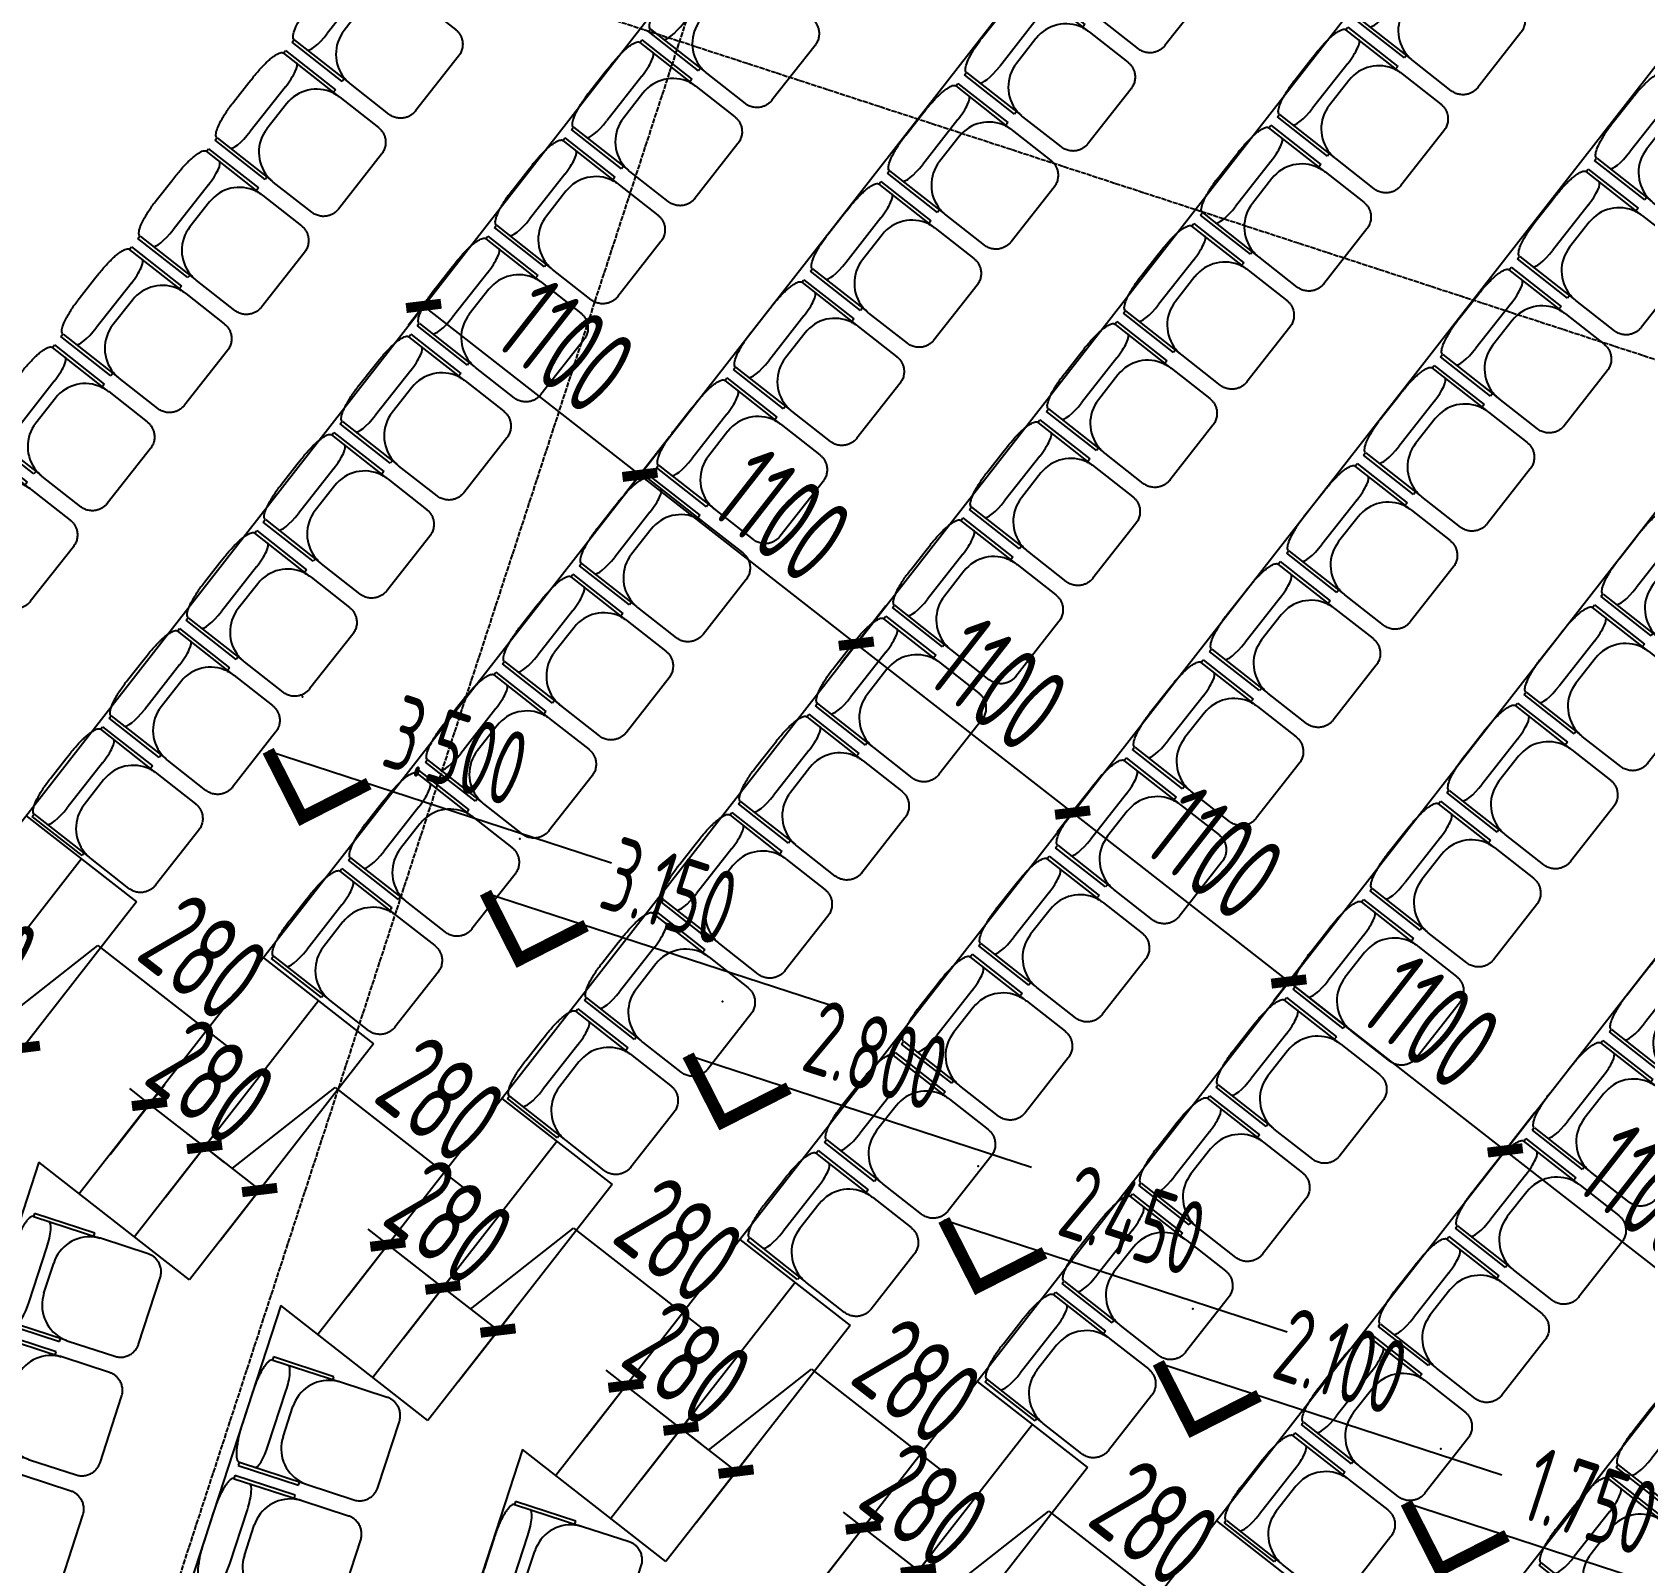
# Model space of a CAD drawing. Header units: millimetres. Extents: x 11515858 to 24947533, y -12784974 to -6116114.
# Drawn here: x 11846403 to 11852868, y -6331300 to -6325167 of the extents above; entities that cross this region are included whole.
import ezdxf
from ezdxf.enums import TextEntityAlignment as Align

# ---------------------------------------------------------------- set-up
doc = ezdxf.new("R2010")
doc.units = ezdxf.units.MM
doc.header["$LTSCALE"] = 10
doc.linetypes.add('A2-RG-AXIS$0$CENTER', pattern=[2, 1.25, -0.25, 0.25, -0.25])
doc.linetypes.add('A2-RG-AXIS$0$DOTE', pattern=[2.42, 2, -0.2, 0.02, -0.2])
for name, color, linetype in [('A2-RB-F2$0$A-DIMS-100', 1, 'Continuous'), ('A2-RD-F2$0$A-FURN-FIXT', 9, 'Continuous'), ('A2-RD-F2$0$A-STRS', 50, 'Continuous'), ('A2-RG-AXIS$0$A-GRID', 1, 'A2-RG-AXIS$0$CENTER'), ('A2-RI-F2$0$A-STRS', 50, 'Continuous'), ('A2-RI-F2$0$A-SYMB', 4, 'Continuous')]:
    doc.layers.add(name, color=color, linetype=linetype)
doc.layers.add('A2-RI-F2$0$A-FLOR-STRS', color=2, linetype='Continuous', lineweight=5)
doc.styles.add('A2-RB-F2$0$XD2008', font='hzs.shx', dxfattribs={"width": 0.7, "bigfont": 'hztxt.shx'})
doc.styles.add('A2-RI-F2$0$XD2008', font='hzs.shx', dxfattribs={"width": 0.7, "bigfont": 'hztxt.shx'})
doc.dimstyles.new('A2-RB-F2$0$XD100$0', dxfattribs={"dimscale": 100, "dimtxt": 3.5, "dimasz": 1, "dimexe": 1, "dimexo": 2, "dimgap": 0.5, "dimtad": 1, "dimdec": 0, "dimdsep": 46, "dimtxsty": 'A2-RB-F2$0$XD2008', "dimblk1": 'A2-RB-F2$0$_ArchTick', "dimblk2": 'A2-RB-F2$0$_ArchTick', "dimsah": 1, "dimcen": 2.5, "dimclrt": 4, "dimaunit": 1, "dimadec": 0, "dimazin": 0, "dimtfac": 1, "dimtdec": 0, "dimtix": 1, "dimtmove": 1, "dimatfit": 3, "dimfxl": 0, "dimtolj": 1, "dimtzin": 0, "dimarcsym": 0})

# ---------------------------------------------------------------- blocks, each defined once
blk = doc.blocks.new('A2-RB-F2$0$_ArchTick')
at = {"color": 0, "linetype": 'ByBlock', "const_width": 0.4}
blk.add_lwpolyline([(-0.5, -0.5), (0.5, 0.5)], dxfattribs=at)
blk = doc.blocks.new('*D603')
at = {"layer": 'A2-RB-F2$0$A-DIMS-100', "color": 0, "lineweight": -2, "transparency": 16777216}
for p, q in [((11849576.7, -6331361.7), (11849796.4, -6331080.1)), ((11849734.9, -6331158.9), (11849656.1, -6331097.4)), ((11849955.6, -6331331.2), (11849734.9, -6331158.9)), ((11849797.4, -6331534), (11850017.2, -6331252.4)), ((11849955.6, -6331331.2), (11850034.5, -6331392.7))]:
    blk.add_line(p, q, dxfattribs=at)
at = {"layer": 'Defpoints', "color": 0, "transparency": 16777216}
for p in [(11849734.9, -6331158.9), (11849453.6, -6331519.4), (11849674.3, -6331691.6)]:
    blk.add_point(p, dxfattribs=at)
at = {"layer": 'A2-RB-F2$0$A-DIMS-100', "color": 0, "lineweight": -2, "transparency": 16777216, "xscale": 100, "yscale": 100, "zscale": 100}
for p, rotation in [((11849734.9, -6331158.9), 322.0271681656827), ((11849955.6, -6331331.2), 142.0271681656827)]:
    blk.add_blockref('A2-RB-F2$0$_ArchTick', p, dxfattribs=dict(at, rotation=rotation))
at = {"layer": 'A2-RB-F2$0$A-DIMS-100', "color": 4, "transparency": 16777216, "insert": (11849983.7, -6331067.7), "char_height": 350, "attachment_point": 5, "rotation": 322.02717, "style": 'A2-RB-F2$0$XD2008'}
blk.add_mtext('\\A1;280', dxfattribs=at)
blk = doc.blocks.new('*D604')
at = {"layer": 'A2-RB-F2$0$A-DIMS-100', "color": 0, "lineweight": -2, "transparency": 16777216}
for p, q in [((11850066, -6331417.4), (11850478.8, -6331092.9)), ((11850478.8, -6331092.9), (11851054.3, -6331542.1)), ((11849797.4, -6331534), (11850017.2, -6331252.4)), ((11849955.6, -6331331.2), (11850176.4, -6331503.5)), ((11850018.1, -6331706.3), (11850237.9, -6331424.7))]:
    blk.add_line(p, q, dxfattribs=at)
at = {"layer": 'Defpoints', "color": 0, "transparency": 16777216}
for p in [(11850176.4, -6331503.5), (11849674.3, -6331691.6), (11849895, -6331863.9)]:
    blk.add_point(p, dxfattribs=at)
at = {"layer": 'A2-RB-F2$0$A-DIMS-100', "color": 0, "lineweight": -2, "transparency": 16777216, "xscale": 100, "yscale": 100, "zscale": 100}
for p, rotation in [((11849955.6, -6331331.2), 142.0271681611025), ((11850176.4, -6331503.5), 322.0271681611025)]:
    blk.add_blockref('A2-RB-F2$0$_ArchTick', p, dxfattribs=dict(at, rotation=rotation))
at = {"layer": 'A2-RB-F2$0$A-DIMS-100', "color": 4, "transparency": 16777216, "insert": (11850905, -6331140.1), "char_height": 350, "attachment_point": 5, "rotation": 322.02717, "style": 'A2-RB-F2$0$XD2008'}
blk.add_mtext('\\A1;280', dxfattribs=at)
blk = doc.blocks.new('*D605')
at = {"layer": 'A2-RB-F2$0$A-DIMS-100', "color": 0, "lineweight": -2, "transparency": 16777216}
for p, q in [((11848625.2, -6330793), (11848844.9, -6330511.4)), ((11848783.4, -6330590.2), (11848704.6, -6330528.7)), ((11849004.1, -6330762.5), (11848783.4, -6330590.2)), ((11848845.9, -6330965.2), (11849065.7, -6330683.7)), ((11849004.1, -6330762.5), (11849083, -6330824))]:
    blk.add_line(p, q, dxfattribs=at)
at = {"layer": 'Defpoints', "color": 0, "transparency": 16777216}
for p in [(11848783.4, -6330590.2), (11848502.1, -6330950.6), (11848722.8, -6331122.9)]:
    blk.add_point(p, dxfattribs=at)
at = {"layer": 'A2-RB-F2$0$A-DIMS-100', "color": 0, "lineweight": -2, "transparency": 16777216, "xscale": 100, "yscale": 100, "zscale": 100}
for p, rotation in [((11848783.4, -6330590.2), 322.0271681656827), ((11849004.1, -6330762.5), 142.0271681656827)]:
    blk.add_blockref('A2-RB-F2$0$_ArchTick', p, dxfattribs=dict(at, rotation=rotation))
at = {"layer": 'A2-RB-F2$0$A-DIMS-100', "color": 4, "transparency": 16777216, "insert": (11849032.2, -6330499), "char_height": 350, "attachment_point": 5, "rotation": 322.02717, "style": 'A2-RB-F2$0$XD2008'}
blk.add_mtext('\\A1;280', dxfattribs=at)
blk = doc.blocks.new('*D606')
at = {"layer": 'A2-RB-F2$0$A-DIMS-100', "color": 0, "lineweight": -2, "transparency": 16777216}
for p, q in [((11849114.5, -6330848.6), (11849527.3, -6330524.2)), ((11849527.3, -6330524.2), (11850102.8, -6330973.3)), ((11848845.9, -6330965.2), (11849065.7, -6330683.7)), ((11849004.1, -6330762.5), (11849224.9, -6330934.8)), ((11849066.6, -6331137.5), (11849286.4, -6330855.9))]:
    blk.add_line(p, q, dxfattribs=at)
at = {"layer": 'Defpoints', "color": 0, "transparency": 16777216}
for p in [(11849224.9, -6330934.8), (11848722.8, -6331122.9), (11848943.5, -6331295.2)]:
    blk.add_point(p, dxfattribs=at)
at = {"layer": 'A2-RB-F2$0$A-DIMS-100', "color": 0, "lineweight": -2, "transparency": 16777216, "xscale": 100, "yscale": 100, "zscale": 100}
for p, rotation in [((11849004.1, -6330762.5), 142.0271681611025), ((11849224.9, -6330934.8), 322.0271681611025)]:
    blk.add_blockref('A2-RB-F2$0$_ArchTick', p, dxfattribs=dict(at, rotation=rotation))
at = {"layer": 'A2-RB-F2$0$A-DIMS-100', "color": 4, "transparency": 16777216, "insert": (11849953.5, -6330571.4), "char_height": 350, "attachment_point": 5, "rotation": 322.02717, "style": 'A2-RB-F2$0$XD2008'}
blk.add_mtext('\\A1;280', dxfattribs=at)
blk = doc.blocks.new('*D607')
at = {"layer": 'A2-RB-F2$0$A-DIMS-100', "color": 0, "lineweight": -2, "transparency": 16777216}
for p, q in [((11847670.9, -6330227.8), (11847890.6, -6329946.2)), ((11847829.1, -6330025.1), (11847750.3, -6329963.5)), ((11848049.8, -6330197.4), (11847829.1, -6330025.1)), ((11847891.6, -6330400.1), (11848111.4, -6330118.5)), ((11848049.8, -6330197.4), (11848128.7, -6330258.9))]:
    blk.add_line(p, q, dxfattribs=at)
at = {"layer": 'Defpoints', "color": 0, "transparency": 16777216}
for p in [(11847829.1, -6330025.1), (11847547.8, -6330385.5), (11847768.5, -6330557.8)]:
    blk.add_point(p, dxfattribs=at)
at = {"layer": 'A2-RB-F2$0$A-DIMS-100', "color": 0, "lineweight": -2, "transparency": 16777216, "xscale": 100, "yscale": 100, "zscale": 100}
for p, rotation in [((11847829.1, -6330025.1), 322.0271681656827), ((11848049.8, -6330197.4), 142.0271681656827)]:
    blk.add_blockref('A2-RB-F2$0$_ArchTick', p, dxfattribs=dict(at, rotation=rotation))
at = {"layer": 'A2-RB-F2$0$A-DIMS-100', "color": 4, "transparency": 16777216, "insert": (11848077.9, -6329933.8), "char_height": 350, "attachment_point": 5, "rotation": 322.02717, "style": 'A2-RB-F2$0$XD2008'}
blk.add_mtext('\\A1;280', dxfattribs=at)
blk = doc.blocks.new('*D608')
at = {"layer": 'A2-RB-F2$0$A-DIMS-100', "color": 0, "lineweight": -2, "transparency": 16777216}
for p, q in [((11848160.2, -6330283.5), (11848573, -6329959)), ((11848573, -6329959), (11849148.5, -6330408.2)), ((11847891.6, -6330400.1), (11848111.4, -6330118.5)), ((11848049.8, -6330197.4), (11848270.6, -6330369.6)), ((11848112.3, -6330572.4), (11848332.1, -6330290.8))]:
    blk.add_line(p, q, dxfattribs=at)
at = {"layer": 'Defpoints', "color": 0, "transparency": 16777216}
for p in [(11848270.6, -6330369.6), (11847768.5, -6330557.8), (11847989.2, -6330730.1)]:
    blk.add_point(p, dxfattribs=at)
at = {"layer": 'A2-RB-F2$0$A-DIMS-100', "color": 0, "lineweight": -2, "transparency": 16777216, "xscale": 100, "yscale": 100, "zscale": 100}
for p, rotation in [((11848049.8, -6330197.4), 142.0271681611025), ((11848270.6, -6330369.6), 322.0271681611025)]:
    blk.add_blockref('A2-RB-F2$0$_ArchTick', p, dxfattribs=dict(at, rotation=rotation))
at = {"layer": 'A2-RB-F2$0$A-DIMS-100', "color": 4, "transparency": 16777216, "insert": (11848999.2, -6330006.2), "char_height": 350, "attachment_point": 5, "rotation": 322.02717, "style": 'A2-RB-F2$0$XD2008'}
blk.add_mtext('\\A1;280', dxfattribs=at)
blk = doc.blocks.new('*D542')
at = {"layer": 'A2-RB-F2$0$A-DIMS-100', "color": 0, "lineweight": -2, "transparency": 16777216}
for p, q in [((11846715.2, -6329664.5), (11846935, -6329382.9)), ((11846873.4, -6329461.7), (11846794.6, -6329400.2)), ((11847094.1, -6329634), (11846873.4, -6329461.7)), ((11846935.9, -6329836.7), (11847155.7, -6329555.2)), ((11847094.1, -6329634), (11847173, -6329695.5))]:
    blk.add_line(p, q, dxfattribs=at)
at = {"layer": 'Defpoints', "color": 0, "transparency": 16777216}
for p in [(11846873.4, -6329461.7), (11846592.1, -6329822.1), (11846812.8, -6329994.4)]:
    blk.add_point(p, dxfattribs=at)
at = {"layer": 'A2-RB-F2$0$A-DIMS-100', "color": 0, "lineweight": -2, "transparency": 16777216, "xscale": 100, "yscale": 100, "zscale": 100}
for p, rotation in [((11846873.4, -6329461.7), 322.0271681656827), ((11847094.1, -6329634), 142.0271681656827)]:
    blk.add_blockref('A2-RB-F2$0$_ArchTick', p, dxfattribs=dict(at, rotation=rotation))
at = {"layer": 'A2-RB-F2$0$A-DIMS-100', "color": 4, "transparency": 16777216, "insert": (11847122.2, -6329370.5), "char_height": 350, "attachment_point": 5, "rotation": 322.02717, "style": 'A2-RB-F2$0$XD2008'}
blk.add_mtext('\\A1;280', dxfattribs=at)
blk = doc.blocks.new('*D543')
at = {"layer": 'A2-RB-F2$0$A-DIMS-100', "color": 0, "lineweight": -2, "transparency": 16777216}
for p, q in [((11847204.5, -6329720.1), (11847617.3, -6329395.7)), ((11847617.3, -6329395.7), (11848192.8, -6329844.8)), ((11846935.9, -6329836.7), (11847155.7, -6329555.2)), ((11847094.1, -6329634), (11847314.9, -6329806.3)), ((11847156.6, -6330009), (11847376.4, -6329727.4))]:
    blk.add_line(p, q, dxfattribs=at)
at = {"layer": 'Defpoints', "color": 0, "transparency": 16777216}
for p in [(11847314.9, -6329806.3), (11846812.8, -6329994.4), (11847033.6, -6330166.7)]:
    blk.add_point(p, dxfattribs=at)
at = {"layer": 'A2-RB-F2$0$A-DIMS-100', "color": 0, "lineweight": -2, "transparency": 16777216, "xscale": 100, "yscale": 100, "zscale": 100}
for p, rotation in [((11847094.1, -6329634), 142.0271681611025), ((11847314.9, -6329806.3), 322.0271681611025)]:
    blk.add_blockref('A2-RB-F2$0$_ArchTick', p, dxfattribs=dict(at, rotation=rotation))
at = {"layer": 'A2-RB-F2$0$A-DIMS-100', "color": 4, "transparency": 16777216, "insert": (11848043.5, -6329442.9), "char_height": 350, "attachment_point": 5, "rotation": 322.02717, "style": 'A2-RB-F2$0$XD2008'}
blk.add_mtext('\\A1;280', dxfattribs=at)
blk = doc.blocks.new('*D544')
at = {"layer": 'A2-RB-F2$0$A-DIMS-100', "color": 0, "lineweight": -2, "transparency": 16777216}
for p, q in [((11845764.3, -6329094.9), (11845984.1, -6328813.3)), ((11845922.6, -6328892.2), (11845843.7, -6328830.6)), ((11846143.3, -6329064.5), (11845922.6, -6328892.2)), ((11845985, -6329267.2), (11846204.8, -6328985.6)), ((11846143.3, -6329064.5), (11846222.1, -6329126))]:
    blk.add_line(p, q, dxfattribs=at)
at = {"layer": 'Defpoints', "color": 0, "transparency": 16777216}
for p in [(11845922.6, -6328892.2), (11845641.2, -6329252.6), (11845862, -6329424.9)]:
    blk.add_point(p, dxfattribs=at)
at = {"layer": 'A2-RB-F2$0$A-DIMS-100', "color": 0, "lineweight": -2, "transparency": 16777216, "xscale": 100, "yscale": 100, "zscale": 100}
for p, rotation in [((11845922.6, -6328892.2), 322.0271681656827), ((11846143.3, -6329064.5), 142.0271681656827)]:
    blk.add_blockref('A2-RB-F2$0$_ArchTick', p, dxfattribs=dict(at, rotation=rotation))
at = {"layer": 'A2-RB-F2$0$A-DIMS-100', "color": 4, "transparency": 16777216, "insert": (11846171.4, -6328800.9), "char_height": 350, "attachment_point": 5, "rotation": 322.02717, "style": 'A2-RB-F2$0$XD2008'}
blk.add_mtext('\\A1;280', dxfattribs=at)
blk = doc.blocks.new('*D545')
at = {"layer": 'A2-RB-F2$0$A-DIMS-100', "color": 0, "lineweight": -2, "transparency": 16777216}
for p, q in [((11846253.6, -6329150.6), (11846666.5, -6328826.1)), ((11846666.5, -6328826.1), (11847241.9, -6329275.3)), ((11845985, -6329267.2), (11846204.8, -6328985.6)), ((11846143.3, -6329064.5), (11846364, -6329236.7)), ((11846205.8, -6329439.5), (11846425.5, -6329157.9))]:
    blk.add_line(p, q, dxfattribs=at)
at = {"layer": 'Defpoints', "color": 0, "transparency": 16777216}
for p in [(11846364, -6329236.7), (11845862, -6329424.9), (11846082.7, -6329597.2)]:
    blk.add_point(p, dxfattribs=at)
at = {"layer": 'A2-RB-F2$0$A-DIMS-100', "color": 0, "lineweight": -2, "transparency": 16777216, "xscale": 100, "yscale": 100, "zscale": 100}
for p, rotation in [((11846143.3, -6329064.5), 142.0271681611025), ((11846364, -6329236.7), 322.0271681611025)]:
    blk.add_blockref('A2-RB-F2$0$_ArchTick', p, dxfattribs=dict(at, rotation=rotation))
at = {"layer": 'A2-RB-F2$0$A-DIMS-100', "color": 4, "transparency": 16777216, "insert": (11847092.6, -6328873.3), "char_height": 350, "attachment_point": 5, "rotation": 322.02717, "style": 'A2-RB-F2$0$XD2008'}
blk.add_mtext('\\A1;280', dxfattribs=at)
blk = doc.blocks.new('*D547')
at = {"layer": 'A2-RB-F2$0$A-DIMS-100', "color": 0, "lineweight": -2, "transparency": 16777216}
for p, q in [((11852426.9, -6329495.4), (11852246.6, -6329726.4)), ((11853175.3, -6330324.4), (11852308.2, -6329647.6)), ((11853294, -6330172.2), (11853113.8, -6330403.2))]:
    blk.add_line(p, q, dxfattribs=at)
at = {"layer": 'Defpoints', "color": 0, "transparency": 16777216}
for p in [(11852550, -6329337.8), (11852308.2, -6329647.6), (11853417.1, -6330014.6)]:
    blk.add_point(p, dxfattribs=at)
at = {"layer": 'A2-RB-F2$0$A-DIMS-100', "color": 0, "lineweight": -2, "transparency": 16777216, "xscale": 100, "yscale": 100, "zscale": 100}
for p, rotation in [((11852308.2, -6329647.6), 142.0271681654431), ((11853175.3, -6330324.4), 322.0271681654431)]:
    blk.add_blockref('A2-RB-F2$0$_ArchTick', p, dxfattribs=dict(at, rotation=rotation))
at = {"layer": 'A2-RB-F2$0$A-DIMS-100', "color": 4, "transparency": 16777216, "insert": (11852880.2, -6329808.6), "char_height": 350, "attachment_point": 5, "rotation": 322.02717, "style": 'A2-RB-F2$0$XD2008'}
blk.add_mtext('\\A1;1100', dxfattribs=at)
blk = doc.blocks.new('*D548')
at = {"layer": 'A2-RB-F2$0$A-DIMS-100', "color": 0, "lineweight": -2, "transparency": 16777216}
for p, q in [((11851559.8, -6328818.6), (11851379.5, -6329049.6)), ((11852308.2, -6329647.6), (11851441, -6328970.8)), ((11852426.9, -6329495.4), (11852246.6, -6329726.4))]:
    blk.add_line(p, q, dxfattribs=at)
at = {"layer": 'Defpoints', "color": 0, "transparency": 16777216}
for p in [(11851682.8, -6328660.9), (11851441, -6328970.8), (11852550, -6329337.8)]:
    blk.add_point(p, dxfattribs=at)
at = {"layer": 'A2-RB-F2$0$A-DIMS-100', "color": 0, "lineweight": -2, "transparency": 16777216, "xscale": 100, "yscale": 100, "zscale": 100}
for p, rotation in [((11851441, -6328970.8), 142.0271681654431), ((11852308.2, -6329647.6), 322.0271681654431)]:
    blk.add_blockref('A2-RB-F2$0$_ArchTick', p, dxfattribs=dict(at, rotation=rotation))
at = {"layer": 'A2-RB-F2$0$A-DIMS-100', "color": 4, "transparency": 16777216, "insert": (11852013, -6329131.8), "char_height": 350, "attachment_point": 5, "rotation": 322.02717, "style": 'A2-RB-F2$0$XD2008'}
blk.add_mtext('\\A1;1100', dxfattribs=at)
blk = doc.blocks.new('*D549')
at = {"layer": 'A2-RB-F2$0$A-DIMS-100', "color": 0, "lineweight": -2, "transparency": 16777216}
for p, q in [((11850692.6, -6328141.8), (11850512.4, -6328372.8)), ((11851441, -6328970.8), (11850573.9, -6328293.9)), ((11851559.8, -6328818.6), (11851379.5, -6329049.6))]:
    blk.add_line(p, q, dxfattribs=at)
at = {"layer": 'Defpoints', "color": 0, "transparency": 16777216}
for p in [(11850815.7, -6327984.1), (11850573.9, -6328293.9), (11851682.8, -6328660.9)]:
    blk.add_point(p, dxfattribs=at)
at = {"layer": 'A2-RB-F2$0$A-DIMS-100', "color": 0, "lineweight": -2, "transparency": 16777216, "xscale": 100, "yscale": 100, "zscale": 100}
for p, rotation in [((11850573.9, -6328293.9), 142.027168165362), ((11851441, -6328970.8), 322.027168165362)]:
    blk.add_blockref('A2-RB-F2$0$_ArchTick', p, dxfattribs=dict(at, rotation=rotation))
at = {"layer": 'A2-RB-F2$0$A-DIMS-100', "color": 4, "transparency": 16777216, "insert": (11851145.9, -6328455), "char_height": 350, "attachment_point": 5, "rotation": 322.02717, "style": 'A2-RB-F2$0$XD2008'}
blk.add_mtext('\\A1;1100', dxfattribs=at)
blk = doc.blocks.new('*D550')
at = {"layer": 'A2-RB-F2$0$A-DIMS-100', "color": 0, "lineweight": -2, "transparency": 16777216}
for p, q in [((11849825.5, -6327465), (11849645.2, -6327696)), ((11850573.9, -6328293.9), (11849706.8, -6327617.1)), ((11850692.6, -6328141.8), (11850512.4, -6328372.8))]:
    blk.add_line(p, q, dxfattribs=at)
at = {"layer": 'Defpoints', "color": 0, "transparency": 16777216}
for p in [(11849948.6, -6327307.3), (11849706.8, -6327617.1), (11850815.7, -6327984.1)]:
    blk.add_point(p, dxfattribs=at)
at = {"layer": 'A2-RB-F2$0$A-DIMS-100', "color": 0, "lineweight": -2, "transparency": 16777216, "xscale": 100, "yscale": 100, "zscale": 100}
for p, rotation in [((11849706.8, -6327617.1), 142.027168165529), ((11850573.9, -6328293.9), 322.027168165529)]:
    blk.add_blockref('A2-RB-F2$0$_ArchTick', p, dxfattribs=dict(at, rotation=rotation))
at = {"layer": 'A2-RB-F2$0$A-DIMS-100', "color": 4, "transparency": 16777216, "insert": (11850278.8, -6327778.2), "char_height": 350, "attachment_point": 5, "rotation": 322.02717, "style": 'A2-RB-F2$0$XD2008'}
blk.add_mtext('\\A1;1100', dxfattribs=at)
blk = doc.blocks.new('*D551')
at = {"layer": 'A2-RB-F2$0$A-DIMS-100', "color": 0, "lineweight": -2, "transparency": 16777216}
for p, q in [((11848958.4, -6326788.2), (11848778.1, -6327019.1)), ((11849706.8, -6327617.1), (11848839.6, -6326940.3)), ((11849825.5, -6327465), (11849645.2, -6327696))]:
    blk.add_line(p, q, dxfattribs=at)
at = {"layer": 'Defpoints', "color": 0, "transparency": 16777216}
for p in [(11849081.4, -6326630.5), (11848839.6, -6326940.3), (11849948.6, -6327307.3)]:
    blk.add_point(p, dxfattribs=at)
at = {"layer": 'A2-RB-F2$0$A-DIMS-100', "color": 0, "lineweight": -2, "transparency": 16777216, "xscale": 100, "yscale": 100, "zscale": 100}
for p, rotation in [((11848839.6, -6326940.3), 142.0271681654431), ((11849706.8, -6327617.1), 322.0271681654431)]:
    blk.add_blockref('A2-RB-F2$0$_ArchTick', p, dxfattribs=dict(at, rotation=rotation))
at = {"layer": 'A2-RB-F2$0$A-DIMS-100', "color": 4, "transparency": 16777216, "insert": (11849411.6, -6327101.3), "char_height": 350, "attachment_point": 5, "rotation": 322.02717, "style": 'A2-RB-F2$0$XD2008'}
blk.add_mtext('\\A1;1100', dxfattribs=at)
blk = doc.blocks.new('*D552')
at = {"layer": 'A2-RB-F2$0$A-DIMS-100', "color": 0, "lineweight": -2, "transparency": 16777216}
for p, q in [((11848091.2, -6326111.3), (11847911, -6326342.3)), ((11848839.6, -6326940.3), (11847972.5, -6326263.5)), ((11848958.4, -6326788.2), (11848778.1, -6327019.1))]:
    blk.add_line(p, q, dxfattribs=at)
at = {"layer": 'Defpoints', "color": 0, "transparency": 16777216}
for p in [(11848214.3, -6325953.7), (11847972.5, -6326263.5), (11849081.4, -6326630.5)]:
    blk.add_point(p, dxfattribs=at)
at = {"layer": 'A2-RB-F2$0$A-DIMS-100', "color": 0, "lineweight": -2, "transparency": 16777216, "xscale": 100, "yscale": 100, "zscale": 100}
for p, rotation in [((11847972.5, -6326263.5), 142.0271681654431), ((11848839.6, -6326940.3), 322.0271681654431)]:
    blk.add_blockref('A2-RB-F2$0$_ArchTick', p, dxfattribs=dict(at, rotation=rotation))
at = {"layer": 'A2-RB-F2$0$A-DIMS-100', "color": 4, "transparency": 16777216, "insert": (11848544.5, -6326424.5), "char_height": 350, "attachment_point": 5, "rotation": 322.02717, "style": 'A2-RB-F2$0$XD2008'}
blk.add_mtext('\\A1;1100', dxfattribs=at)
blk = doc.blocks.new('A2-RD-F2$0$M_Seating-Auditorium - 457 x 610mm-3353913-Documents - Level 2')
at = {"layer": 'A2-RD-F2$0$A-FURN-FIXT'}
for p, q in [((300.4, 494.7), (21, 494.7)), ((-55.2, 418.8), (-55.2, 222.2)), ((376.6, 222.2), (376.6, 418.8)), ((-55.2, -64.1), (-55.2, 215.3)), ((376.6, 215.3), (376.6, -64.1)), ((-51.7, 189.9), (-67.9, 189.9)), ((-67.9, 189.9), (-67.9, -64.9)), ((389.3, 189.9), (373.1, 189.9)), ((389.3, -64.7), (389.3, 189.9)), ((224.2, 70.3), (97.2, 70.3)), ((275, 24.9), (46.4, 24.9)), ((-67.9, -64.9), (-55.1, -64.9)), ((97.2, -101.1), (197.2, -101.1)), ((197.2, -101.1), (224.2, -100.7)), ((376.6, -64.7), (389.3, -64.7))]:
    blk.add_line(p, q, dxfattribs=at)
for centre, major_axis, ratio, start_param, end_param in [((97.2, 222.2), (-152.4, 0), 0.996195, 0.209748, 1.570796), ((224.2, 222.2), (152.4, 0), 0.996195, 4.712389, 6.067787), ((46.4, 0.9), (101.6, 0), 0.236052, 1.570796, 3.141593), ((275, 0.9), (101.6, 0), 0.236052, 0, 1.570796)]:
    blk.add_ellipse(centre, major_axis=major_axis, ratio=ratio, start_param=start_param, end_param=end_param, dxfattribs=at)
for points, knots in [([(21, 494.7), (15.2, 494.7), (6.8, 493.7), (-4.2, 490.6), (-14.7, 486.2), (-26.9, 478.6), (-36.5, 469), (-42.4, 461), (-45.8, 455.5), (-48.6, 449.8), (-51, 443.9), (-52.9, 437.7), (-54.6, 429.5), (-55.2, 423.1), (-55.2, 418.8)], [0, 0, 0, 0, 0.142857, 0.214286, 0.285714, 0.428571, 0.571429, 0.625, 0.678571, 0.732143, 0.785714, 0.839286, 0.892857, 1, 1, 1, 1]), ([(376.6, 418.8), (376.6, 424.5), (375.7, 432.9), (372.5, 443.9), (368.1, 454.4), (360.5, 466.5), (350.9, 476.1), (342.8, 481.9), (337.3, 485.3), (331.6, 488.1), (325.6, 490.5), (319.5, 492.4), (311.2, 494.1), (304.8, 494.7), (300.4, 494.7)], [0, 0, 0, 0, 0.142857, 0.214286, 0.285714, 0.428571, 0.571429, 0.625, 0.678571, 0.732143, 0.785714, 0.839286, 0.892857, 1, 1, 1, 1]), ([(224.2, -100.7), (232.2, -100.7), (248.1, -100.4), (271.5, -99.1), (293.7, -96.9), (321, -93), (349.5, -86.3), (367.8, -77.8), (375.3, -70.4), (376.6, -66.6), (376.6, -64.7)], [0, 0, 0, 0, 0.1, 0.2, 0.3, 0.4, 0.6, 0.8, 0.9, 1, 1, 1, 1])]:
    blk.add_open_spline(points, degree=3, knots=knots, dxfattribs=at)
for points in [[(-55.2, 222.2), (-55.2, 216.7), (-54.6, 205.9), (-52.8, 195.2), (-51.7, 189.9)], [(373.1, 189.9), (374.3, 195.2), (376, 205.9), (376.6, 216.7), (376.6, 222.2)], [(-55.1, -64.9), (-55.1, -66.8), (-53.9, -70.5), (-48.3, -76.1), (-39.1, -81.4), (-26.5, -86.3), (-10.9, -90.6), (7.3, -94.3), (27.8, -97.3), (50, -99.5), (73.3, -100.8), (89.2, -101.1), (97.2, -101.1)]]:
    blk.add_open_spline(points, degree=3, dxfattribs=at)
blk = doc.blocks.new('A2-RD-F2$0$M_Seating-Auditorium - 457 x 610mm-3355791-Documents - Level 2')
at = {"layer": 'A2-RD-F2$0$A-FURN-FIXT'}
for p, q in [((-67.9, 64.9), (-55.1, 64.9)), ((-67.9, -189.9), (-67.9, 64.9)), ((97.2, 101.1), (197.2, 101.1)), ((197.2, 101.1), (224.2, 100.7)), ((376.6, 64.7), (389.3, 64.7)), ((389.3, 64.7), (389.3, -189.9)), ((-55.2, 64.1), (-55.2, -215.3)), ((376.6, -215.3), (376.6, 64.1)), ((275, -24.9), (46.4, -24.9)), ((224.2, -70.3), (97.2, -70.3)), ((-51.7, -189.9), (-67.9, -189.9)), ((389.3, -189.9), (373.1, -189.9)), ((-55.2, -418.8), (-55.2, -222.2)), ((376.6, -222.2), (376.6, -418.8)), ((300.4, -494.7), (21, -494.7))]:
    blk.add_line(p, q, dxfattribs=at)
for centre, major_axis, ratio, start_param, end_param in [((46.4, -0.9), (-101.6, 0), 0.236052, 0, 1.570796), ((275, -0.9), (-101.6, 0), 0.236052, 1.570796, 3.141593), ((97.2, -222.2), (152.4, 0), 0.996195, 1.570796, 2.931845), ((224.2, -222.2), (152.4, 0), 0.996195, 0.215398, 1.570796)]:
    blk.add_ellipse(centre, major_axis=major_axis, ratio=ratio, start_param=start_param, end_param=end_param, dxfattribs=at)
for points, knots in [([(-55.1, 64.9), (-55.1, 66.8), (-53.9, 70.5), (-46.4, 78), (-28.1, 86.5), (0.5, 93.3), (27.8, 97.3), (50, 99.5), (73.3, 100.8), (89.2, 101.1), (97.2, 101.1)], [-1, -1, -1, -1, -0.9, -0.8, -0.6, -0.4, -0.3, -0.2, -0.1, 0, 0, 0, 0]), ([(21, -494.7), (16.7, -494.7), (10.3, -494.1), (2, -492.4), (-4.2, -490.5), (-10.2, -488.1), (-15.8, -485.3), (-21.4, -481.9), (-29.4, -476.1), (-39.1, -466.5), (-46.7, -454.4), (-51, -443.9), (-54.2, -432.9), (-55.2, -424.5), (-55.2, -418.8)], [-1, -1, -1, -1, -0.892857, -0.839286, -0.785714, -0.732143, -0.678571, -0.625, -0.571429, -0.428571, -0.285714, -0.214286, -0.142857, 0, 0, 0, 0]), ([(376.6, -418.8), (376.6, -423.1), (376.1, -429.5), (374.3, -437.7), (372.4, -443.9), (370.1, -449.8), (367.2, -455.5), (363.8, -461), (358, -469), (348.3, -478.6), (336.2, -486.2), (325.6, -490.6), (314.7, -493.7), (306.2, -494.7), (300.4, -494.7)], [-1, -1, -1, -1, -0.892857, -0.839286, -0.785714, -0.732143, -0.678571, -0.625, -0.571429, -0.428571, -0.285714, -0.214286, -0.142857, 0, 0, 0, 0])]:
    blk.add_open_spline(points, degree=3, knots=knots, dxfattribs=at)
for points in [[(224.2, 100.7), (232.2, 100.7), (248.1, 100.4), (271.5, 99.1), (293.7, 96.9), (314.1, 94), (332.4, 90.3), (348, 86), (360.5, 81.2), (369.7, 75.9), (375.3, 70.4), (376.6, 66.6), (376.6, 64.7)], [(-55.2, -222.2), (-55.2, -216.7), (-54.6, -205.9), (-52.8, -195.2), (-51.7, -189.9)], [(373.1, -189.9), (374.3, -195.2), (376, -205.9), (376.6, -216.7), (376.6, -222.2)]]:
    blk.add_open_spline(points, degree=3, dxfattribs=at)
blk = doc.blocks.new('A2-RD-F2')
at = {"layer": 'A2-RD-F2$0$A-STRS'}
for p, q in [((11851983.3, -6321127.3), (11845641.2, -6329252.6)), ((11853095.6, -6321489.8), (11846592.1, -6329822.1)), ((11853901, -6322245.8), (11847547.8, -6330385.5)), ((11854684.5, -6323029.8), (11848502.1, -6330950.6)), ((11855468, -6323813.7), (11849453.6, -6331519.4)), ((11856251.5, -6324597.7), (11850412.6, -6332078.4)), ((11857035, -6325381.6), (11851359.3, -6332653.3)), ((11846379.6, -6328306.6), (11846821, -6328651.2)), ((11846600.3, -6328478.9), (11845862, -6329424.9)), ((11846821, -6328651.2), (11846082.7, -6329597.2)), ((11847330.5, -6328876.2), (11847771.9, -6329220.7)), ((11847551.2, -6329048.4), (11846812.8, -6329994.4)), ((11847771.9, -6329220.7), (11847033.6, -6330166.7)), ((11848286.1, -6329439.5), (11848727.6, -6329784.1)), ((11848506.9, -6329611.8), (11847768.5, -6330557.8)), ((11846429.8, -6329695.4), (11843062.7, -6340025.6)), ((11847033.6, -6330166.7), (11846429.8, -6329695.4)), ((11848727.6, -6329784.1), (11847989.2, -6330730.1)), ((11849240.4, -6330004.7), (11849681.9, -6330349.2)), ((11849461.2, -6330176.9), (11848722.8, -6331122.9)), ((11847399.5, -6330269.8), (11844184.6, -6340133.1)), ((11847989.2, -6330730.1), (11847399.5, -6330269.8)), ((11849681.9, -6330349.2), (11848943.5, -6331295.2)), ((11850191.9, -6330573.4), (11850633.4, -6330918)), ((11850412.7, -6330745.7), (11849674.3, -6331691.6)), ((11848368.5, -6330846.4), (11845307.3, -6340238.2)), ((11848943.5, -6331295.2), (11848368.5, -6330846.4)), ((11850633.4, -6330918), (11849895, -6331863.9)), ((11851151, -6331132.5), (11851592.4, -6331477))]:
    blk.add_line(p, q, dxfattribs=at)
at = {"layer": 'A2-RD-F2$0$A-FURN-FIXT'}
for name, p, rotation in [('A2-RD-F2$0$M_Seating-Auditorium - 457 x 610mm-3355791-Documents - Level 2', (11850542.2, -6324931.4), 51.87704553410119), ('A2-RD-F2$0$M_Seating-Auditorium - 457 x 610mm-3355791-Documents - Level 2', (11851796.6, -6325099.3), 51.87704553410119), ('A2-RD-F2$0$M_Seating-Auditorium - 457 x 610mm-3355791-Documents - Level 2', (11848966.8, -6325150.4), 51.84734527453896), ('A2-RD-F2$0$M_Seating-Auditorium - 457 x 610mm-3355791-Documents - Level 2', (11847538, -6325193.2), 51.84734527453896), ('A2-RD-F2$0$M_Seating-Auditorium - 457 x 610mm-3355791-Documents - Level 2', (11850233.5, -6325324.7), 51.87704553410119), ('A2-RD-F2$0$M_Seating-Auditorium - 457 x 610mm-3355791-Documents - Level 2', (11851487.9, -6325492.6), 51.87704553410119), ('A2-RD-F2$0$M_Seating-Auditorium - 457 x 610mm-3355791-Documents - Level 2', (11848657.9, -6325543.6), 51.84734527453896), ('A2-RD-F2$0$M_Seating-Auditorium - 457 x 610mm-3355791-Documents - Level 2', (11847229.1, -6325586.4), 51.84734527453896), ('A2-RD-F2$0$M_Seating-Auditorium - 457 x 610mm-3355791-Documents - Level 2', (11852759.8, -6325667.9), 51.87704553410119), ('A2-RD-F2$0$M_Seating-Auditorium - 457 x 610mm-3355791-Documents - Level 2', (11849924.9, -6325718.1), 51.87704553410119), ('A2-RD-F2$0$M_Seating-Auditorium - 457 x 610mm-3355791-Documents - Level 2', (11851179.2, -6325886), 51.87704553410119), ('A2-RD-F2$0$M_Seating-Auditorium - 457 x 610mm-3355791-Documents - Level 2', (11848349, -6325936.7), 51.84734527453896), ('A2-RD-F2$0$M_Seating-Auditorium - 457 x 610mm-3355791-Documents - Level 2', (11846920.2, -6325979.6), 51.84734527453896), ('A2-RD-F2$0$M_Seating-Auditorium - 457 x 610mm-3355791-Documents - Level 2', (11852451.1, -6326061.3), 51.87704553410119), ('A2-RD-F2$0$M_Seating-Auditorium - 457 x 610mm-3355791-Documents - Level 2', (11849616.2, -6326111.4), 51.87704553410119), ('A2-RD-F2$0$M_Seating-Auditorium - 457 x 610mm-3355791-Documents - Level 2', (11850870.5, -6326279.3), 51.87704553410119), ('A2-RD-F2$0$M_Seating-Auditorium - 457 x 610mm-3355791-Documents - Level 2', (11848040.2, -6326329.9), 51.84734527453896), ('A2-RD-F2$0$M_Seating-Auditorium - 457 x 610mm-3355791-Documents - Level 2', (11846611.3, -6326372.8), 51.84734527453896), ('A2-RD-F2$0$M_Seating-Auditorium - 457 x 610mm-3355791-Documents - Level 2', (11852142.4, -6326454.6), 51.87704553410119), ('A2-RD-F2$0$M_Seating-Auditorium - 457 x 610mm-3355791-Documents - Level 2', (11849307.5, -6326504.7), 51.87704553410119), ('A2-RD-F2$0$M_Seating-Auditorium - 457 x 610mm-3355791-Documents - Level 2', (11850561.9, -6326672.7), 51.87704553410119), ('A2-RD-F2$0$M_Seating-Auditorium - 457 x 610mm-3355791-Documents - Level 2', (11847731.3, -6326723.1), 51.84734527453896), ('A2-RD-F2$0$M_Seating-Auditorium - 457 x 610mm-3355791-Documents - Level 2', (11846302.4, -6326766), 51.84734527453896), ('A2-RD-F2$0$M_Seating-Auditorium - 457 x 610mm-3355791-Documents - Level 2', (11851833.7, -6326848), 51.87704553410119), ('A2-RD-F2$0$M_Seating-Auditorium - 457 x 610mm-3355791-Documents - Level 2', (11848998.8, -6326898.1), 51.87704553410119), ('A2-RD-F2$0$M_Seating-Auditorium - 457 x 610mm-3355791-Documents - Level 2', (11850253.2, -6327066), 51.87704553410119), ('A2-RD-F2$0$M_Seating-Auditorium - 457 x 610mm-3355791-Documents - Level 2', (11847422.4, -6327116.3), 51.84734527453896), ('A2-RD-F2$0$M_Seating-Auditorium - 457 x 610mm-3355791-Documents - Level 2', (11845993.6, -6327159.1), 51.84734527453896), ('A2-RD-F2$0$M_Seating-Auditorium - 457 x 610mm-3355791-Documents - Level 2', (11851525.1, -6327241.3), 51.87704553410119), ('A2-RD-F2$0$M_Seating-Auditorium - 457 x 610mm-3355791-Documents - Level 2', (11848690.2, -6327291.4), 51.87704553410119), ('A2-RD-F2$0$M_Seating-Auditorium - 457 x 610mm-3355791-Documents - Level 2', (11852785.3, -6327414.5), 51.87704553410119), ('A2-RD-F2$0$M_Seating-Auditorium - 457 x 610mm-3355791-Documents - Level 2', (11847113.5, -6327509.5), 51.84734527453896), ('A2-RD-F2$0$M_Seating-Auditorium - 457 x 610mm-3355791-Documents - Level 2', (11849944.5, -6327459.4), 51.87704553410119), ('A2-RD-F2$0$M_Seating-Auditorium - 457 x 610mm-3355791-Documents - Level 2', (11851216.4, -6327634.6), 51.87704553410119), ('A2-RD-F2$0$M_Seating-Auditorium - 457 x 610mm-3355791-Documents - Level 2', (11848381.5, -6327684.8), 51.87704553410119), ('A2-RD-F2$0$M_Seating-Auditorium - 457 x 610mm-3355791-Documents - Level 2', (11852476.6, -6327807.9), 51.87704553410119), ('A2-RD-F2$0$M_Seating-Auditorium - 457 x 610mm-3355791-Documents - Level 2', (11846804.6, -6327902.7), 51.84734527453896), ('A2-RD-F2$0$M_Seating-Auditorium - 457 x 610mm-3355791-Documents - Level 2', (11849635.8, -6327852.7), 51.87704553410119), ('A2-RD-F2$0$M_Seating-Auditorium - 457 x 610mm-3355791-Documents - Level 2', (11850907.7, -6328028), 51.87704553410119), ('A2-RD-F2$0$M_Seating-Auditorium - 457 x 610mm-3355791-Documents - Level 2', (11848072.8, -6328078.1), 51.87704553410119), ('A2-RD-F2$0$M_Seating-Auditorium - 457 x 610mm-3355791-Documents - Level 2', (11852167.9, -6328201.2), 51.87704553410119), ('A2-RD-F2$0$M_Seating-Auditorium - 457 x 610mm-3355791-Documents - Level 2', (11849327.2, -6328246.1), 51.87704553410119), ('A2-RD-F2$0$M_Seating-Auditorium - 457 x 610mm-3355791-Documents - Level 2', (11846495.8, -6328295.8), 51.84734527453896), ('A2-RD-F2$0$M_Seating-Auditorium - 457 x 610mm-3355791-Documents - Level 2', (11850599, -6328421.3), 51.87704553410119), ('A2-RD-F2$0$M_Seating-Auditorium - 457 x 610mm-3355791-Documents - Level 2', (11847764.1, -6328471.5), 51.87704553410119), ('A2-RD-F2$0$M_Seating-Auditorium - 457 x 610mm-3355791-Documents - Level 2', (11851859.2, -6328594.6), 51.87704553410119), ('A2-RD-F2$0$M_Seating-Auditorium - 457 x 610mm-3355791-Documents - Level 2', (11849018.5, -6328639.4), 51.87704553410119), ('A2-RD-F2$0$M_Seating-Auditorium - 457 x 610mm-3355791-Documents - Level 2', (11847455.4, -6328864.8), 51.87704553410119), ('A2-RD-F2$0$M_Seating-Auditorium - 457 x 610mm-3355791-Documents - Level 2', (11850290.4, -6328814.7), 51.87704553410119), ('A2-RD-F2$0$M_Seating-Auditorium - 457 x 610mm-3355791-Documents - Level 2', (11851550.6, -6328987.9), 51.87704553410119), ('A2-RD-F2$0$M_Seating-Auditorium - 457 x 610mm-3355791-Documents - Level 2', (11848709.8, -6329032.7), 51.87704553410119), ('A2-RD-F2$0$M_Seating-Auditorium - 457 x 610mm-3355791-Documents - Level 2', (11852818.7, -6329159.5), 51.87704553410119), ('A2-RD-F2$0$M_Seating-Auditorium - 457 x 610mm-3355791-Documents - Level 2', (11849981.7, -6329208), 51.87704553410119), ('A2-RD-F2$0$M_Seating-Auditorium - 457 x 610mm-3355791-Documents - Level 2', (11851241.9, -6329381.3), 51.87704553410119), ('A2-RD-F2$0$M_Seating-Auditorium - 457 x 610mm-3355791-Documents - Level 2', (11848401.1, -6329426.1), 51.87704553410119), ('A2-RD-F2$0$M_Seating-Auditorium - 457 x 610mm-3355791-Documents - Level 2', (11852510, -6329552.9), 51.87704553410119), ('A2-RD-F2$0$M_Seating-Auditorium - 457 x 610mm-3355791-Documents - Level 2', (11849673, -6329601.4), 51.87704553410119), ('A2-RD-F2$0$M_Seating-Auditorium - 457 x 610mm-3355791-Documents - Level 2', (11850933.2, -6329774.6), 51.87704553410119), ('A2-RD-F2$0$M_Seating-Auditorium - 457 x 610mm-3355791-Documents - Level 2', (11852201.3, -6329946.2), 51.87704553410119), ('A2-RD-F2$0$M_Seating-Auditorium - 457 x 610mm-3355791-Documents - Level 2', (11849364.3, -6329994.7), 51.87704553410119), ('A2-RD-F2$0$M_Seating-Auditorium - 457 x 610mm-3355791-Documents - Level 2', (11850624.5, -6330167.9), 51.87704553410119), ('A2-RD-F2$0$M_Seating-Auditorium - 457 x 610mm-3353913-Documents - Level 2', (11846452.7, -6329984.7), 251.9467478914252), ('A2-RD-F2$0$M_Seating-Auditorium - 457 x 610mm-3355791-Documents - Level 2', (11851892.6, -6330339.5), 51.87704553410119), ('A2-RD-F2$0$M_Seating-Auditorium - 457 x 610mm-3355791-Documents - Level 2', (11850315.9, -6330561.3), 51.87704553410119), ('A2-RD-F2$0$M_Seating-Auditorium - 457 x 610mm-3353913-Documents - Level 2', (11846297.8, -6330460.1), 251.9467478914252), ('A2-RD-F2$0$M_Seating-Auditorium - 457 x 610mm-3355791-Documents - Level 2', (11851584, -6330732.9), 51.87704553410119), ('A2-RD-F2$0$M_Seating-Auditorium - 457 x 610mm-3353913-Documents - Level 2', (11847411.3, -6330560.1), 251.9467478914252), ('A2-RD-F2$0$M_Seating-Auditorium - 457 x 610mm-3355791-Documents - Level 2', (11852845.9, -6330903.6), 51.82333322677255), ('A2-RD-F2$0$M_Seating-Auditorium - 457 x 610mm-3355791-Documents - Level 2', (11851275.3, -6331126.2), 51.87704553410119), ('A2-RD-F2$0$M_Seating-Auditorium - 457 x 610mm-3353913-Documents - Level 2', (11846142.8, -6330935.5), 251.9467478914252), ('A2-RD-F2$0$M_Seating-Auditorium - 457 x 610mm-3353913-Documents - Level 2', (11847256.4, -6331035.5), 251.9467478914252), ('A2-RD-F2$0$M_Seating-Auditorium - 457 x 610mm-3355791-Documents - Level 2', (11852536.8, -6331296.6), 51.82333322677255), ('A2-RD-F2$0$M_Seating-Auditorium - 457 x 610mm-3353913-Documents - Level 2', (11848381.1, -6331139.2), 251.9467478914252)]:
    blk.add_blockref(name, p, dxfattribs=dict(at, rotation=rotation))
blk = doc.blocks.new('A2-RG-AXIS')
at = {"layer": 'A2-RG-AXIS$0$A-GRID', "linetype": 'A2-RG-AXIS$0$DOTE'}
for p, q in [((11852707, -6313824), (11839546.1, -6354201.2)), ((11840967.2, -6322585.1), (11878927.9, -6334958.1))]:
    blk.add_line(p, q, dxfattribs=at)
blk = doc.blocks.new('A2-RI-F2$0$ECADI-TAG-HGHT（国标）')
at = {"color": 1}
blk.add_line((-2.121, 2.121), (12.355, 2.121), dxfattribs=at)
at = {"color": 1, "const_width": 0.5}
blk.add_lwpolyline([(-2.121, 2.121), (0, 0), (2.121, 2.121)], dxfattribs=at)
at = {"color": 1}
blk.add_point((-1.481, 4.6), dxfattribs=at)
at = {"style": 'A2-RI-F2$0$XD2008', "width": 0.7}
blk.add_attdef('FL', text='', height=3, dxfattribs=at).set_placement((-2.689, 2.967), align=Align.RIGHT)
for tag, p in [('F.F.L.', (2.284, 2.967)), ('T.O.S.', (2.284, -1.104))]:
    blk.add_attdef(tag, p, '', height=3, dxfattribs=at)
blk = doc.blocks.new('A2-RB-F2')
at = {"layer": 'A2-RB-F2$0$A-DIMS-100'}
for p1, p2, distance, picture, middle in [((11849081.4, -6326630.5), (11848214.3, -6325953.7), 393, '*D552', (11848544.5, -6326424.5)), ((11849948.6, -6327307.3), (11849081.4, -6326630.5), 393, '*D551', (11849411.6, -6327101.3)), ((11850815.7, -6327984.1), (11849948.6, -6327307.3), 393, '*D550', (11850278.8, -6327778.2)), ((11851682.8, -6328660.9), (11850815.7, -6327984.1), 393, '*D549', (11851145.9, -6328455)), ((11845862, -6329424.9), (11845641.2, -6329252.6), -457.2, '*D544', (11846171.4, -6328800.9)), ((11852550, -6329337.8), (11851682.8, -6328660.9), 393, '*D548', (11852013, -6329131.8)), ((11846812.8, -6329994.4), (11846592.1, -6329822.1), -457.2, '*D542', (11847122.2, -6329370.5)), ((11853417.1, -6330014.6), (11852550, -6329337.8), 393, '*D547', (11852880.2, -6329808.6)), ((11847768.5, -6330557.8), (11847547.8, -6330385.5), -457.2, '*D607', (11848077.9, -6329933.8)), ((11848722.8, -6331122.9), (11848502.1, -6330950.6), -457.2, '*D605', (11849032.2, -6330499)), ((11849674.3, -6331691.6), (11849453.6, -6331519.4), -457.2, '*D603', (11849983.7, -6331067.7))]:
    dim = blk.add_aligned_dim(p1=p1, p2=p2, distance=distance, dimstyle='A2-RB-F2$0$XD100$0', dxfattribs=at)
    dim.commit()
    dim.dimension.update_dxf_attribs({"geometry": picture, "text_midpoint": middle})
for base, p1, p2, picture, middle in [((11846364, -6329236.7), (11845862, -6329424.9), (11846082.7, -6329597.2), '*D545', (11846705.9, -6328856.9)), ((11847314.9, -6329806.3), (11846812.8, -6329994.4), (11847033.6, -6330166.7), '*D543', (11847656.7, -6329426.4)), ((11848270.6, -6330369.6), (11847768.5, -6330557.8), (11847989.2, -6330730.1), '*D608', (11848612.4, -6329989.8)), ((11849224.9, -6330934.8), (11848722.8, -6331122.9), (11848943.5, -6331295.2), '*D606', (11849566.7, -6330554.9)), ((11850176.4, -6331503.5), (11849674.3, -6331691.6), (11849895, -6331863.9), '*D604', (11850518.2, -6331123.7))]:
    dim = blk.add_linear_dim(base=base, p1=p1, p2=p2, angle=322.02717, dimstyle='A2-RB-F2$0$XD100$0', dxfattribs=at)
    dim.commit()
    dim.dimension.update_dxf_attribs({"geometry": picture, "text_midpoint": middle, "dimtype": 129})
blk = doc.blocks.new('A2-RI-F2')
at = {"layer": 'A2-RI-F2$0$A-FLOR-STRS'}
blk.add_blockref('A2-RG-AXIS', (0, 0), dxfattribs=at)
at = {"layer": 'A2-RI-F2$0$A-STRS', "linetype": 'Continuous'}
blk.add_blockref('A2-RB-F2', (0, 0), dxfattribs=at)
at = {"layer": 'A2-RI-F2$0$A-SYMB', "rotation": 341.9467459264831}
for p, xscale, yscale, zscale, values in [((11847485.2, -6328313.8), 99.99999999879354, 99.99999999879354, 99.99999999879354, {'F.F.L.': '3.500'}), ((11848356.2, -6328882.4), 99.99999999879354, 99.99999999879354, 99.99999999879354, {'F.F.L.': '3.150'}), ((11849168.8, -6329533.9), 99.99999999879354, 99.99999999879354, 99.99999999879354, {'F.F.L.': '2.800'}), ((11850194, -6330193.7), 99.99999999879354, 99.99999999879354, 99.99999999879354, {'F.F.L.': '2.450'}), ((11851053.7, -6330766.4), 99.99999999879354, 99.99999999879354, 99.99999999879354, {'F.F.L.': '2.100'}), ((11852047.8, -6331327.4), 99.99999999879357, 99.99999999879357, 99.99999999879357, {'F.F.L.': '1.750'})]:
    blk.add_blockref('A2-RI-F2$0$ECADI-TAG-HGHT（国标）', p, dxfattribs=dict(at, xscale=xscale, yscale=yscale, zscale=zscale)).add_auto_attribs(values)

msp = doc.modelspace()

# ---------------------------------------------------------------- block references
for name in ['A2-RI-F2', 'A2-RB-F2', 'A2-RG-AXIS', 'A2-RD-F2']:
    msp.add_blockref(name, (0, 0))

doc.saveas('drawing.dxf')
